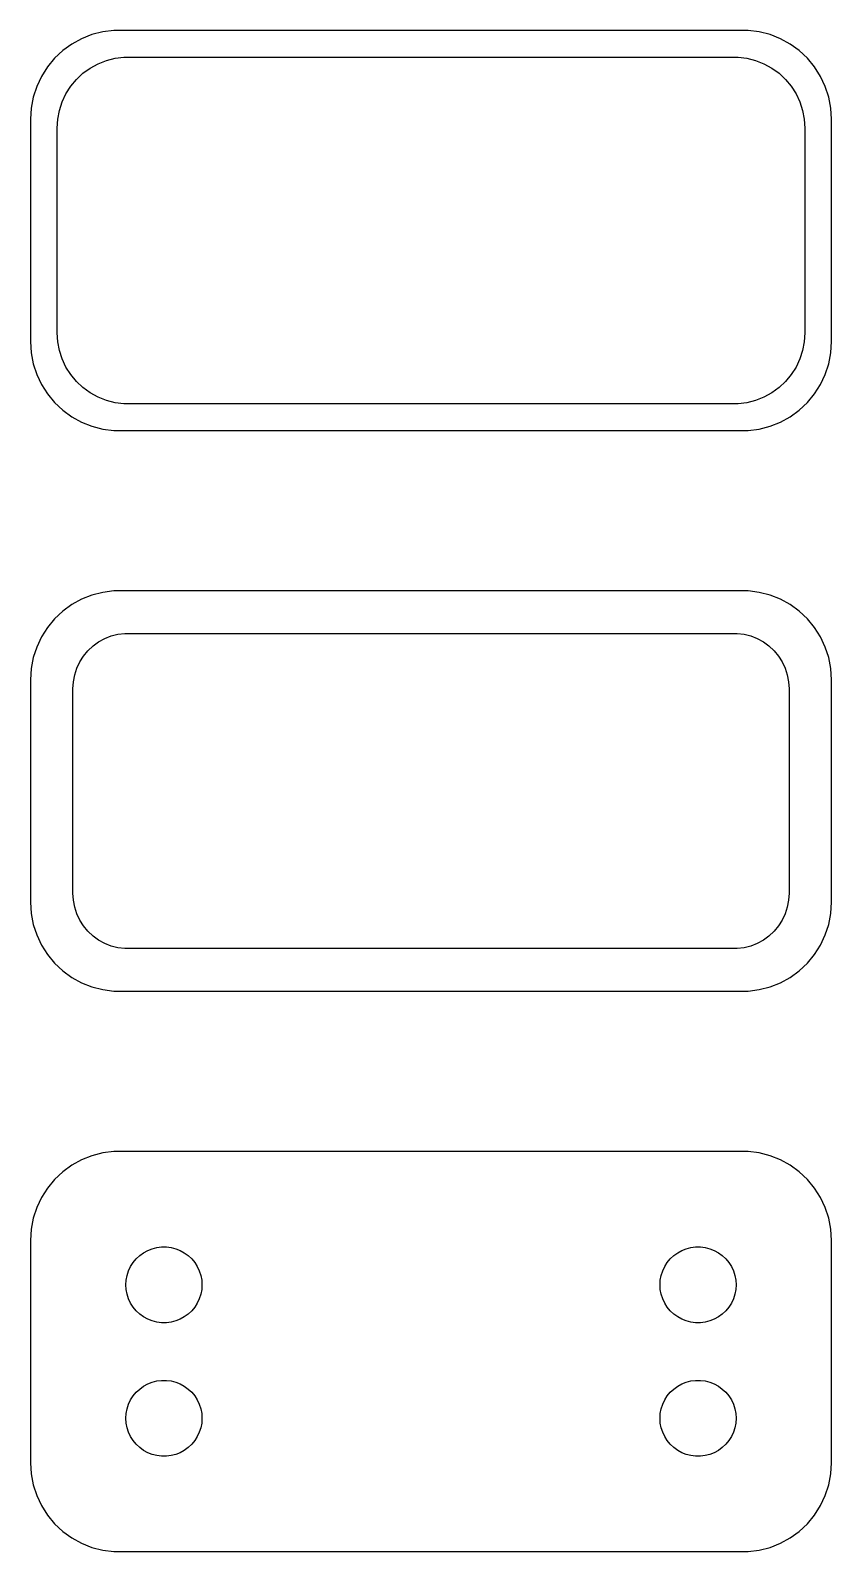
# Model space of a CAD drawing. Header units: metres. Extents: x -22.5 to 22.5, y 83.3 to 168.7.
import ezdxf

# ---------------------------------------------------------------- set-up
doc = ezdxf.new("R2010")
doc.units = ezdxf.units.M

msp = doc.modelspace()

# ---------------------------------------------------------------- linework, layer by layer
for p, q in [((-19.0451, 168.505), (-19.6289, 168.274)), ((-18.4369, 168.661), (-19.0451, 168.505)), ((-17.8139, 168.74), (-18.4369, 168.661)), ((17.8139, 168.74), (-17.8139, 168.74)), ((18.4369, 168.661), (17.8139, 168.74)), ((19.0451, 168.505), (18.4369, 168.661)), ((19.6289, 168.274), (19.0451, 168.505)), ((-20.6871, 167.603), (-21.1448, 167.173)), ((-20.1791, 167.972), (-20.6871, 167.603)), ((-19.6289, 168.274), (-20.1791, 167.972)), ((20.1791, 167.972), (19.6289, 168.274)), ((20.6871, 167.603), (20.1791, 167.972)), ((21.1448, 167.173), (20.6871, 167.603)), ((-21.5451, 166.689), (-21.8815, 166.159)), ((-21.1448, 167.173), (-21.5451, 166.689)), ((-19.1433, 166.627), (-18.7031, 166.869)), ((-18.7031, 166.869), (-18.2361, 167.054)), ((-18.2361, 167.054), (-17.7495, 167.179)), ((-17.7495, 167.179), (-17.2512, 167.242)), ((-17.2512, 167.242), (17.2512, 167.242)), ((17.2512, 167.242), (17.7495, 167.179)), ((17.7495, 167.179), (18.2361, 167.054)), ((18.2361, 167.054), (18.7031, 166.869)), ((18.7031, 166.869), (19.1433, 166.627)), ((21.5451, 166.689), (21.1448, 167.173)), ((21.8815, 166.159), (21.5451, 166.689)), ((-21.8815, 166.159), (-22.1489, 165.591)), ((-20.2361, 165.601), (-19.9159, 165.988)), ((-19.9159, 165.988), (-19.5497, 166.332)), ((-19.5497, 166.332), (-19.1433, 166.627)), ((19.1433, 166.627), (19.5497, 166.332)), ((19.5497, 166.332), (19.9159, 165.988)), ((19.9159, 165.988), (20.2361, 165.601)), ((22.1489, 165.591), (21.8815, 166.159)), ((-22.3429, 164.993), (-22.4606, 164.377)), ((-22.1489, 165.591), (-22.3429, 164.993)), ((-20.7191, 164.722), (-20.5052, 165.177)), ((-20.5052, 165.177), (-20.2361, 165.601)), ((20.2361, 165.601), (20.5052, 165.177)), ((20.5052, 165.177), (20.7191, 164.722)), ((22.3429, 164.993), (22.1489, 165.591)), ((22.4606, 164.377), (22.3429, 164.993)), ((-22.4606, 164.377), (-22.5, 163.75)), ((-20.9684, 163.751), (-20.8743, 164.245)), ((-20.8743, 164.245), (-20.7191, 164.722)), ((20.7191, 164.722), (20.8743, 164.245)), ((20.8743, 164.245), (20.9684, 163.751)), ((22.5, 163.75), (22.4606, 164.377)), ((-22.5, 163.75), (-22.5, 151.25)), ((-21, 163.25), (-20.9684, 163.751)), ((20.9684, 163.751), (21, 163.25)), ((22.5, 151.25), (22.5, 163.75)), ((-21, 151.75), (-21, 163.25)), ((21, 163.25), (21, 151.75)), ((-20.9684, 151.249), (-21, 151.75)), ((21, 151.75), (20.9684, 151.249)), ((-22.5, 151.25), (-22.4606, 150.623)), ((-22.4606, 150.623), (-22.3429, 150.007)), ((-20.8743, 150.755), (-20.9684, 151.249)), ((-20.7191, 150.278), (-20.8743, 150.755)), ((20.8743, 150.755), (20.7191, 150.278)), ((20.9684, 151.249), (20.8743, 150.755)), ((22.3429, 150.007), (22.4606, 150.623)), ((22.4606, 150.623), (22.5, 151.25)), ((-22.3429, 150.007), (-22.1489, 149.409)), ((-20.5052, 149.823), (-20.7191, 150.278)), ((-20.2361, 149.399), (-20.5052, 149.823)), ((20.5052, 149.823), (20.2361, 149.399)), ((20.7191, 150.278), (20.5052, 149.823)), ((22.1489, 149.409), (22.3429, 150.007)), ((-22.1489, 149.409), (-21.8815, 148.841)), ((-21.8815, 148.841), (-21.5451, 148.311)), ((-19.9159, 149.012), (-20.2361, 149.399)), ((-19.5497, 148.668), (-19.9159, 149.012)), ((19.9159, 149.012), (19.5497, 148.668)), ((20.2361, 149.399), (19.9159, 149.012)), ((21.5451, 148.311), (21.8815, 148.841)), ((21.8815, 148.841), (22.1489, 149.409)), ((-21.5451, 148.311), (-21.1448, 147.827)), ((-19.1433, 148.373), (-19.5497, 148.668)), ((-18.7031, 148.131), (-19.1433, 148.373)), ((-18.2361, 147.946), (-18.7031, 148.131)), ((-17.7495, 147.821), (-18.2361, 147.946)), ((18.2361, 147.946), (17.7495, 147.821)), ((18.7031, 148.131), (18.2361, 147.946)), ((19.1433, 148.373), (18.7031, 148.131)), ((19.5497, 148.668), (19.1433, 148.373)), ((21.1448, 147.827), (21.5451, 148.311)), ((-21.1448, 147.827), (-20.6871, 147.397)), ((-20.6871, 147.397), (-20.1791, 147.028)), ((-20.1791, 147.028), (-19.6289, 146.726)), ((-17.2512, 147.758), (-17.7495, 147.821)), ((17.2512, 147.758), (-17.2512, 147.758)), ((17.7495, 147.821), (17.2512, 147.758)), ((19.6289, 146.726), (20.1791, 147.028)), ((20.1791, 147.028), (20.6871, 147.397)), ((20.6871, 147.397), (21.1448, 147.827)), ((-19.6289, 146.726), (-19.0451, 146.495)), ((-19.0451, 146.495), (-18.4369, 146.339)), ((-18.4369, 146.339), (-17.8139, 146.26)), ((-17.8139, 146.26), (17.8139, 146.26)), ((17.8139, 146.26), (18.4369, 146.339)), ((18.4369, 146.339), (19.0451, 146.495)), ((19.0451, 146.495), (19.6289, 146.726)), ((-19.6289, 136.774), (-20.1791, 136.472)), ((-19.0451, 137.005), (-19.6289, 136.774)), ((-18.4369, 137.161), (-19.0451, 137.005)), ((-17.8139, 137.24), (-18.4369, 137.161)), ((17.8139, 137.24), (-17.8139, 137.24)), ((18.4369, 137.161), (17.8139, 137.24)), ((19.0451, 137.005), (18.4369, 137.161)), ((19.6289, 136.774), (19.0451, 137.005)), ((20.1791, 136.472), (19.6289, 136.774)), ((-20.6871, 136.103), (-21.1448, 135.673)), ((-20.1791, 136.472), (-20.6871, 136.103)), ((20.6871, 136.103), (20.1791, 136.472)), ((21.1448, 135.673), (20.6871, 136.103)), ((-21.5451, 135.189), (-21.8815, 134.659)), ((-21.1448, 135.673), (-21.5451, 135.189)), ((21.5451, 135.189), (21.1448, 135.673)), ((21.8815, 134.659), (21.5451, 135.189)), ((-21.8815, 134.659), (-22.1489, 134.091)), ((-18.9842, 134.149), (-18.668, 134.378)), ((-18.668, 134.378), (-18.3254, 134.567)), ((-18.3254, 134.567), (-17.9619, 134.711)), ((-17.9619, 134.711), (-17.5833, 134.808)), ((-17.5833, 134.808), (-17.1954, 134.857)), ((-17.1954, 134.857), (17.1954, 134.857)), ((17.1954, 134.857), (17.5833, 134.808)), ((17.5833, 134.808), (17.9619, 134.711)), ((17.9619, 134.711), (18.3254, 134.567)), ((18.3254, 134.567), (18.668, 134.378)), ((18.668, 134.378), (18.9842, 134.149)), ((22.1489, 134.091), (21.8815, 134.659)), ((-22.3429, 133.493), (-22.4606, 132.877)), ((-22.1489, 134.091), (-22.3429, 133.493)), ((-19.7279, 133.25), (-19.5184, 133.58)), ((-19.5184, 133.58), (-19.2692, 133.881)), ((-19.2692, 133.881), (-18.9842, 134.149)), ((18.9842, 134.149), (19.2692, 133.881)), ((19.2692, 133.881), (19.5184, 133.58)), ((19.5184, 133.58), (19.7279, 133.25)), ((22.3429, 133.493), (22.1489, 134.091)), ((22.4606, 132.877), (22.3429, 133.493)), ((-22.4606, 132.877), (-22.5, 132.25)), ((-20.0884, 132.14), (-20.0151, 132.524)), ((-20.0151, 132.524), (-19.8943, 132.896)), ((-19.8943, 132.896), (-19.7279, 133.25)), ((19.7279, 133.25), (19.8943, 132.896)), ((19.8943, 132.896), (20.0151, 132.524)), ((20.0151, 132.524), (20.0884, 132.14)), ((22.5, 132.25), (22.4606, 132.877)), ((-22.5, 132.25), (-22.5, 119.75)), ((-20.1129, 131.75), (-20.0884, 132.14)), ((-20.1129, 120.25), (-20.1129, 131.75)), ((20.0884, 132.14), (20.1129, 131.75)), ((20.1129, 131.75), (20.1129, 120.25)), ((22.5, 119.75), (22.5, 132.25)), ((-22.5, 119.75), (-22.4606, 119.123)), ((-20.0884, 119.86), (-20.1129, 120.25)), ((-20.0151, 119.476), (-20.0884, 119.86)), ((20.0884, 119.86), (20.0151, 119.476)), ((20.1129, 120.25), (20.0884, 119.86)), ((22.4606, 119.123), (22.5, 119.75)), ((-22.4606, 119.123), (-22.3429, 118.507)), ((-19.8943, 119.104), (-20.0151, 119.476)), ((-19.7279, 118.75), (-19.8943, 119.104)), ((19.8943, 119.104), (19.7279, 118.75)), ((20.0151, 119.476), (19.8943, 119.104)), ((22.3429, 118.507), (22.4606, 119.123)), ((-22.3429, 118.507), (-22.1489, 117.909)), ((-19.5184, 118.42), (-19.7279, 118.75)), ((-19.2692, 118.119), (-19.5184, 118.42)), ((-18.9842, 117.851), (-19.2692, 118.119)), ((19.2692, 118.119), (18.9842, 117.851)), ((19.5184, 118.42), (19.2692, 118.119)), ((19.7279, 118.75), (19.5184, 118.42)), ((22.1489, 117.909), (22.3429, 118.507)), ((-22.1489, 117.909), (-21.8815, 117.341)), ((-21.8815, 117.341), (-21.5451, 116.811)), ((-18.668, 117.622), (-18.9842, 117.851)), ((-18.3254, 117.433), (-18.668, 117.622)), ((-17.9619, 117.289), (-18.3254, 117.433)), ((-17.5833, 117.192), (-17.9619, 117.289)), ((-17.1954, 117.143), (-17.5833, 117.192)), ((17.1954, 117.143), (-17.1954, 117.143)), ((17.5833, 117.192), (17.1954, 117.143)), ((17.9619, 117.289), (17.5833, 117.192)), ((18.3254, 117.433), (17.9619, 117.289)), ((18.668, 117.622), (18.3254, 117.433)), ((18.9842, 117.851), (18.668, 117.622)), ((21.5451, 116.811), (21.8815, 117.341)), ((21.8815, 117.341), (22.1489, 117.909)), ((-21.5451, 116.811), (-21.1448, 116.327)), ((-21.1448, 116.327), (-20.6871, 115.897)), ((20.6871, 115.897), (21.1448, 116.327)), ((21.1448, 116.327), (21.5451, 116.811)), ((-20.6871, 115.897), (-20.1791, 115.528)), ((-20.1791, 115.528), (-19.6289, 115.226)), ((19.6289, 115.226), (20.1791, 115.528)), ((20.1791, 115.528), (20.6871, 115.897)), ((-19.6289, 115.226), (-19.0451, 114.995)), ((-19.0451, 114.995), (-18.4369, 114.839)), ((-18.4369, 114.839), (-17.8139, 114.76)), ((-17.8139, 114.76), (17.8139, 114.76)), ((17.8139, 114.76), (18.4369, 114.839)), ((18.4369, 114.839), (19.0451, 114.995)), ((19.0451, 114.995), (19.6289, 115.226)), ((-19.6289, 105.274), (-20.1791, 104.972)), ((-19.0451, 105.505), (-19.6289, 105.274)), ((-18.4369, 105.661), (-19.0451, 105.505)), ((-17.8139, 105.74), (-18.4369, 105.661)), ((17.8139, 105.74), (-17.8139, 105.74)), ((18.4369, 105.661), (17.8139, 105.74)), ((19.0451, 105.505), (18.4369, 105.661)), ((19.6289, 105.274), (19.0451, 105.505)), ((20.1791, 104.972), (19.6289, 105.274)), ((-20.6871, 104.603), (-21.1448, 104.173)), ((-20.1791, 104.972), (-20.6871, 104.603)), ((20.6871, 104.603), (20.1791, 104.972)), ((21.1448, 104.173), (20.6871, 104.603)), ((-21.5451, 103.689), (-21.8815, 103.159)), ((-21.1448, 104.173), (-21.5451, 103.689)), ((21.5451, 103.689), (21.1448, 104.173)), ((21.8815, 103.159), (21.5451, 103.689)), ((-22.1489, 102.591), (-22.3429, 101.993)), ((-21.8815, 103.159), (-22.1489, 102.591)), ((22.1489, 102.591), (21.8815, 103.159)), ((22.3429, 101.993), (22.1489, 102.591)), ((-22.3429, 101.993), (-22.4606, 101.377)), ((22.4606, 101.377), (22.3429, 101.993)), ((-22.4606, 101.377), (-22.5, 100.75)), ((22.5, 100.75), (22.4606, 101.377)), ((-22.5, 100.75), (-22.5, 88.25)), ((-16.3611, 99.8953), (-16.1441, 100.053)), ((-16.1441, 100.053), (-15.9091, 100.182)), ((-15.9091, 100.182), (-15.6598, 100.281)), ((-15.6598, 100.281), (-15.4001, 100.347)), ((-15.4001, 100.347), (-15.1341, 100.381)), ((-15.1341, 100.381), (-14.8659, 100.381)), ((-14.8659, 100.381), (-14.5999, 100.347)), ((-14.5999, 100.347), (-14.3401, 100.281)), ((-14.3401, 100.281), (-14.0908, 100.182)), ((-14.0908, 100.182), (-13.8559, 100.053)), ((-13.8559, 100.053), (-13.6389, 99.8953)), ((13.6389, 99.8953), (13.8559, 100.053)), ((13.8559, 100.053), (14.0908, 100.182)), ((14.0908, 100.182), (14.3401, 100.281)), ((14.3401, 100.281), (14.5999, 100.347)), ((14.5999, 100.347), (14.8659, 100.381)), ((14.8659, 100.381), (15.1341, 100.381)), ((15.1341, 100.381), (15.4001, 100.347)), ((15.4001, 100.347), (15.6598, 100.281)), ((15.6598, 100.281), (15.9091, 100.182)), ((15.9091, 100.182), (16.1441, 100.053)), ((16.1441, 100.053), (16.3611, 99.8953)), ((22.5, 88.25), (22.5, 100.75)), ((-16.9853, 99.036), (-16.8712, 99.2787)), ((-16.8712, 99.2787), (-16.7275, 99.5051)), ((-16.7275, 99.5051), (-16.5565, 99.7117)), ((-16.5565, 99.7117), (-16.3611, 99.8953)), ((-13.6389, 99.8953), (-13.4434, 99.7117)), ((-13.4434, 99.7117), (-13.2725, 99.5051)), ((-13.2725, 99.5051), (-13.1288, 99.2787)), ((-13.1288, 99.2787), (-13.0146, 99.036)), ((13.0146, 99.036), (13.1288, 99.2787)), ((13.1288, 99.2787), (13.2725, 99.5051)), ((13.2725, 99.5051), (13.4434, 99.7117)), ((13.4434, 99.7117), (13.6389, 99.8953)), ((16.3611, 99.8953), (16.5565, 99.7117)), ((16.5565, 99.7117), (16.7275, 99.5051)), ((16.7275, 99.5051), (16.8712, 99.2787)), ((16.8712, 99.2787), (16.9853, 99.036)), ((-17.1353, 98.25), (-17.1185, 98.5176)), ((-17.1185, 98.5176), (-17.0682, 98.781)), ((-17.0682, 98.781), (-16.9853, 99.036)), ((-13.0146, 99.036), (-12.9318, 98.781)), ((-12.9318, 98.781), (-12.8815, 98.5176)), ((-12.8815, 98.5176), (-12.8647, 98.25)), ((12.8647, 98.25), (12.8815, 98.5176)), ((12.8815, 98.5176), (12.9318, 98.781)), ((12.9318, 98.781), (13.0146, 99.036)), ((16.9853, 99.036), (17.0682, 98.781)), ((17.0682, 98.781), (17.1185, 98.5176)), ((17.1185, 98.5176), (17.1353, 98.25)), ((-17.1185, 97.9824), (-17.1353, 98.25)), ((-17.0682, 97.719), (-17.1185, 97.9824)), ((-16.9853, 97.4639), (-17.0682, 97.719)), ((-16.8712, 97.2213), (-16.9853, 97.4639)), ((-13.0146, 97.4639), (-13.1288, 97.2213)), ((-12.9318, 97.719), (-13.0146, 97.4639)), ((-12.8815, 97.9824), (-12.9318, 97.719)), ((-12.8647, 98.25), (-12.8815, 97.9824)), ((12.8815, 97.9824), (12.8647, 98.25)), ((12.9318, 97.719), (12.8815, 97.9824)), ((13.0146, 97.4639), (12.9318, 97.719)), ((13.1288, 97.2213), (13.0146, 97.4639)), ((16.9853, 97.4639), (16.8712, 97.2213)), ((17.0682, 97.719), (16.9853, 97.4639)), ((17.1185, 97.9824), (17.0682, 97.719)), ((17.1353, 98.25), (17.1185, 97.9824)), ((-16.7275, 96.9949), (-16.8712, 97.2213)), ((-16.5565, 96.7883), (-16.7275, 96.9949)), ((-16.3611, 96.6047), (-16.5565, 96.7883)), ((-16.1441, 96.4471), (-16.3611, 96.6047)), ((-13.6389, 96.6047), (-13.8559, 96.4471)), ((-13.4434, 96.7883), (-13.6389, 96.6047)), ((-13.2725, 96.9949), (-13.4434, 96.7883)), ((-13.1288, 97.2213), (-13.2725, 96.9949)), ((13.2725, 96.9949), (13.1288, 97.2213)), ((13.4434, 96.7883), (13.2725, 96.9949)), ((13.6389, 96.6047), (13.4434, 96.7883)), ((13.8559, 96.4471), (13.6389, 96.6047)), ((16.3611, 96.6047), (16.1441, 96.4471)), ((16.5565, 96.7883), (16.3611, 96.6047)), ((16.7275, 96.9949), (16.5565, 96.7883)), ((16.8712, 97.2213), (16.7275, 96.9949)), ((-15.9091, 96.3179), (-16.1441, 96.4471)), ((-15.6598, 96.2192), (-15.9091, 96.3179)), ((-15.4001, 96.1525), (-15.6598, 96.2192)), ((-15.1341, 96.1189), (-15.4001, 96.1525)), ((-14.8659, 96.1189), (-15.1341, 96.1189)), ((-14.5999, 96.1525), (-14.8659, 96.1189)), ((-14.3401, 96.2192), (-14.5999, 96.1525)), ((-14.0908, 96.3179), (-14.3401, 96.2192)), ((-13.8559, 96.4471), (-14.0908, 96.3179)), ((14.0908, 96.3179), (13.8559, 96.4471)), ((14.3401, 96.2192), (14.0908, 96.3179)), ((14.5999, 96.1525), (14.3401, 96.2192)), ((14.8659, 96.1189), (14.5999, 96.1525)), ((15.1341, 96.1189), (14.8659, 96.1189)), ((15.4001, 96.1525), (15.1341, 96.1189)), ((15.6598, 96.2192), (15.4001, 96.1525)), ((15.9091, 96.3179), (15.6598, 96.2192)), ((16.1441, 96.4471), (15.9091, 96.3179)), ((-16.5565, 92.2117), (-16.3611, 92.3953)), ((-16.3611, 92.3953), (-16.1441, 92.5529)), ((-16.1441, 92.5529), (-15.9091, 92.6821)), ((-15.9091, 92.6821), (-15.6598, 92.7808)), ((-15.6598, 92.7808), (-15.4001, 92.8475)), ((-15.4001, 92.8475), (-15.1341, 92.8811)), ((-15.1341, 92.8811), (-14.8659, 92.8811)), ((-14.8659, 92.8811), (-14.5999, 92.8475)), ((-14.5999, 92.8475), (-14.3401, 92.7808)), ((-14.3401, 92.7808), (-14.0908, 92.6821)), ((-14.0908, 92.6821), (-13.8559, 92.5529)), ((-13.8559, 92.5529), (-13.6389, 92.3953)), ((-13.6389, 92.3953), (-13.4434, 92.2117)), ((13.4434, 92.2117), (13.6389, 92.3953)), ((13.6389, 92.3953), (13.8559, 92.5529)), ((13.8559, 92.5529), (14.0908, 92.6821)), ((14.0908, 92.6821), (14.3401, 92.7808)), ((14.3401, 92.7808), (14.5999, 92.8475)), ((14.5999, 92.8475), (14.8659, 92.8811)), ((14.8659, 92.8811), (15.1341, 92.8811)), ((15.1341, 92.8811), (15.4001, 92.8475)), ((15.4001, 92.8475), (15.6598, 92.7808)), ((15.6598, 92.7808), (15.9091, 92.6821)), ((15.9091, 92.6821), (16.1441, 92.5529)), ((16.1441, 92.5529), (16.3611, 92.3953)), ((16.3611, 92.3953), (16.5565, 92.2117)), ((-17.0682, 91.281), (-16.9853, 91.5361)), ((-16.9853, 91.5361), (-16.8712, 91.7787)), ((-16.8712, 91.7787), (-16.7275, 92.0051)), ((-16.7275, 92.0051), (-16.5565, 92.2117)), ((-13.4434, 92.2117), (-13.2725, 92.0051)), ((-13.2725, 92.0051), (-13.1288, 91.7787)), ((-13.1288, 91.7787), (-13.0146, 91.5361)), ((-13.0146, 91.5361), (-12.9318, 91.281)), ((12.9318, 91.281), (13.0146, 91.5361)), ((13.0146, 91.5361), (13.1288, 91.7787)), ((13.1288, 91.7787), (13.2725, 92.0051)), ((13.2725, 92.0051), (13.4434, 92.2117)), ((16.5565, 92.2117), (16.7275, 92.0051)), ((16.7275, 92.0051), (16.8712, 91.7787)), ((16.8712, 91.7787), (16.9853, 91.5361)), ((16.9853, 91.5361), (17.0682, 91.281)), ((-17.1353, 90.75), (-17.1185, 91.0176)), ((-17.1185, 90.4824), (-17.1353, 90.75)), ((-17.1185, 91.0176), (-17.0682, 91.281)), ((-12.9318, 91.281), (-12.8815, 91.0176)), ((-12.8815, 91.0176), (-12.8647, 90.75)), ((-12.8647, 90.75), (-12.8815, 90.4824)), ((12.8647, 90.75), (12.8815, 91.0176)), ((12.8815, 90.4824), (12.8647, 90.75)), ((12.8815, 91.0176), (12.9318, 91.281)), ((17.0682, 91.281), (17.1185, 91.0176)), ((17.1185, 91.0176), (17.1353, 90.75)), ((17.1353, 90.75), (17.1185, 90.4824)), ((-17.0682, 90.219), (-17.1185, 90.4824)), ((-16.9853, 89.964), (-17.0682, 90.219)), ((-16.8712, 89.7213), (-16.9853, 89.964)), ((-13.0146, 89.964), (-13.1288, 89.7213)), ((-12.9318, 90.219), (-13.0146, 89.964)), ((-12.8815, 90.4824), (-12.9318, 90.219)), ((12.9318, 90.219), (12.8815, 90.4824)), ((13.0146, 89.964), (12.9318, 90.219)), ((13.1288, 89.7213), (13.0146, 89.964)), ((16.9853, 89.964), (16.8712, 89.7213)), ((17.0682, 90.219), (16.9853, 89.964)), ((17.1185, 90.4824), (17.0682, 90.219)), ((-16.7275, 89.4949), (-16.8712, 89.7213)), ((-16.5565, 89.2883), (-16.7275, 89.4949)), ((-16.3611, 89.1047), (-16.5565, 89.2883)), ((-16.1441, 88.9471), (-16.3611, 89.1047)), ((-15.9091, 88.8179), (-16.1441, 88.9471)), ((-13.8559, 88.9471), (-14.0908, 88.8179)), ((-13.6389, 89.1047), (-13.8559, 88.9471)), ((-13.4434, 89.2883), (-13.6389, 89.1047)), ((-13.2725, 89.4949), (-13.4434, 89.2883)), ((-13.1288, 89.7213), (-13.2725, 89.4949)), ((13.2725, 89.4949), (13.1288, 89.7213)), ((13.4434, 89.2883), (13.2725, 89.4949)), ((13.6389, 89.1047), (13.4434, 89.2883)), ((13.8559, 88.9471), (13.6389, 89.1047)), ((14.0908, 88.8179), (13.8559, 88.9471)), ((16.1441, 88.9471), (15.9091, 88.8179)), ((16.3611, 89.1047), (16.1441, 88.9471)), ((16.5565, 89.2883), (16.3611, 89.1047)), ((16.7275, 89.4949), (16.5565, 89.2883)), ((16.8712, 89.7213), (16.7275, 89.4949)), ((-22.5, 88.25), (-22.4606, 87.6233)), ((-15.6598, 88.7192), (-15.9091, 88.8179)), ((-15.4001, 88.6525), (-15.6598, 88.7192)), ((-15.1341, 88.6189), (-15.4001, 88.6525)), ((-14.8659, 88.6189), (-15.1341, 88.6189)), ((-14.5999, 88.6525), (-14.8659, 88.6189)), ((-14.3401, 88.7192), (-14.5999, 88.6525)), ((-14.0908, 88.8179), (-14.3401, 88.7192)), ((14.3401, 88.7192), (14.0908, 88.8179)), ((14.5999, 88.6525), (14.3401, 88.7192)), ((14.8659, 88.6189), (14.5999, 88.6525)), ((15.1341, 88.6189), (14.8659, 88.6189)), ((15.4001, 88.6525), (15.1341, 88.6189)), ((15.6598, 88.7192), (15.4001, 88.6525)), ((15.9091, 88.8179), (15.6598, 88.7192)), ((22.4606, 87.6233), (22.5, 88.25)), ((-22.4606, 87.6233), (-22.3429, 87.0066)), ((22.3429, 87.0066), (22.4606, 87.6233)), ((-22.3429, 87.0066), (-22.1489, 86.4094)), ((-22.1489, 86.4094), (-21.8815, 85.8412)), ((21.8815, 85.8412), (22.1489, 86.4094)), ((22.1489, 86.4094), (22.3429, 87.0066)), ((-21.8815, 85.8412), (-21.5451, 85.3111)), ((21.5451, 85.3111), (21.8815, 85.8412)), ((-21.5451, 85.3111), (-21.1448, 84.8273)), ((-21.1448, 84.8273), (-20.6871, 84.3974)), ((20.6871, 84.3974), (21.1448, 84.8273)), ((21.1448, 84.8273), (21.5451, 85.3111)), ((-20.6871, 84.3974), (-20.1791, 84.0284)), ((-20.1791, 84.0284), (-19.6289, 83.7259)), ((19.6289, 83.7259), (20.1791, 84.0284)), ((20.1791, 84.0284), (20.6871, 84.3974)), ((-19.6289, 83.7259), (-19.0451, 83.4947)), ((-19.0451, 83.4947), (-18.4369, 83.3386)), ((-18.4369, 83.3386), (-17.8139, 83.2599)), ((-17.8139, 83.2599), (17.8139, 83.2599)), ((17.8139, 83.2599), (18.4369, 83.3386)), ((18.4369, 83.3386), (19.0451, 83.4947)), ((19.0451, 83.4947), (19.6289, 83.7259))]:
    msp.add_line(p, q)

doc.saveas('drawing.dxf')
